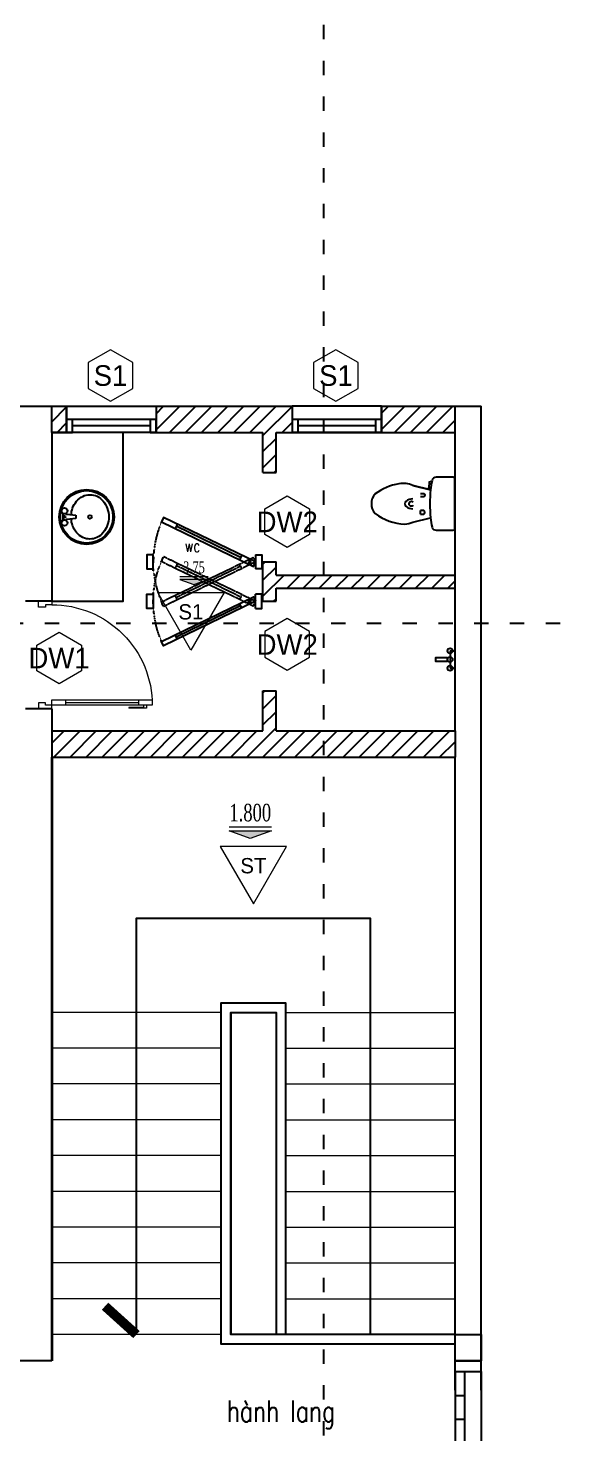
# Model space of a CAD drawing. Header units: inches. Extents: x 7154 to 95401, y -113037 to 84761.
# Drawn here: x 62370 to 66894, y -16677 to -4904 of the extents above; entities that cross this region are included whole.
import ezdxf
from ezdxf.enums import TextEntityAlignment as Align

# ---------------------------------------------------------------- set-up
doc = ezdxf.new("R2010")
doc.units = ezdxf.units.IN
doc.header["$MEASUREMENT"] = 0
doc.linetypes.add('ACAD_ISO03W100', pattern=[30, 12, -18])
doc.linetypes.add('HIDDEN', pattern=[0.375, 0.25, -0.125])
for name, color, linetype in [('1', 1, 'Continuous'), ('CUA', 3, 'Continuous'), ('HATCH', 8, 'Continuous'), ('NOITHAT', 8, 'Continuous'), ('TEXT', 2, 'Continuous'), ('THAY', 9, 'Continuous'), ('tuong', 4, 'Continuous')]:
    doc.layers.add(name, color=color, linetype=linetype)
for name, color, linetype, lineweight in [('N-CUA', 254, 'Continuous', 18), ('NETMANH', 43, 'Continuous', 15), ('NETTHAY', 144, 'Continuous', 15), ('NEW', 2, 'Continuous', 35), ('ZONES', 7, 'Continuous', 18)]:
    doc.layers.add(name, color=color, linetype=linetype, lineweight=lineweight)
doc.styles.add('AVANTH', font='VnAvantH.TTF')
doc.styles.add('VNS', font='vntimeh.shx', dxfattribs={"width": 0.7})
doc.styles.add('VNSIMLI', font='vnsimli.shx', dxfattribs={"width": 0.75})

# ---------------------------------------------------------------- blocks, each defined once
blk = doc.blocks.new('15410stpd02')
for p, q in [((-191, -209), (-189, -197)), ((-131, -217), (-191, -209)), ((-189, -197), (-166, -200)), ((-185, -197), (-184, -194)), ((-171, -199), (-170, -196)), ((-168, -212), (-166, -200)), ((-156, -352), (-119, -204)), ((-129, -203), (-131, -217)), ((-130, -205), (-131, -217)), ((152, -352), (115, -204)), ((55, -290), (85, -290))]:
    blk.add_line(p, q)
blk.add_lwpolyline([(115, -204, 0.023182), (194, -191, 0.332452), (220, -158), (220, -14), (216, -3), (206, 1), (-209, 1, 0.414214), (-224, -14), (-224, -158, 0.332452), (-197, -191, 0.023182), (-119, -204), (-156, -352, 0.164454), (-168, -469, 0.125963), (-84, -669, 0.225274), (-2, -699, 0.221948), (79, -669, 0.155371), (168, -420, 0.098638), (152, -352)], format="xyb", close=True)
for points in [[(-119, -204, 0.049618), (115, -204, -0.049618)], [(-88, -287), (-88, -261, -0.683549), (-59, -261), (-59, -287)], [(-43, -353, 0.174873), (-22, -411, 0.411833), (19, -411, 0.174873), (40, -353, -182.051983)], [(85, -287), (85, -261, 0.683549), (55, -261), (55, -287)]]:
    blk.add_lwpolyline(points, format="xyb")
at = {"extrusion": (0, 0, -1)}
for centre, major_axis, start_param, end_param in [((-177, -197), (11.8, -11.8), 0.331373, 1.527713), ((-2, -363), (-14.9, -14.9), 3.156371, 7.839204)]:
    blk.add_ellipse(centre, major_axis=major_axis, ratio=1, start_param=start_param, end_param=end_param, dxfattribs=at)
blk = doc.blocks.new('cuawc')
at = {"layer": 'CUA', "linetype": 'ByBlock'}
for p, q in [((167, 34), (671, 279)), ((662, 297), (679, 261)), ((158, 52), (175, 16))]:
    blk.add_line(p, q, dxfattribs=at)
at = {"layer": 'CUA', "linetype": 'Continuous'}
blk.add_line((50, 55), (50, -55), dxfattribs=at)
at = {"layer": 'CUA', "linetype": 'HIDDEN', "ltscale": 0.2}
for p, q in [((67, 36), (50, 0)), ((50, 0), (770, -349)), ((787, -313), (67, 36)), ((158, -52), (175, -16)), ((167, -34), (671, -279)), ((662, -297), (679, -261)), ((770, -349), (787, -313))]:
    blk.add_line(p, q, dxfattribs=at)
at = {"layer": 'CUA', "linetype": 'ByBlock'}
blk.add_lwpolyline([(50, 0), (770, 349), (787, 313), (67, -36)], close=True, dxfattribs=at)
at = {"layer": 'CUA', "linetype": 'Continuous'}
blk.add_lwpolyline([(50, 55), (0, 55), (0, -55), (50, -55)], dxfattribs=at)
blk.add_lwpolyline([(850, -70), (850, 55), (900, 55), (900, -55), (850, -55)], close=True, dxfattribs=at)
at = {"layer": 'CUA', "linetype": 'HIDDEN', "ltscale": 0.2, "extrusion": (0, 0, -1)}
blk.add_ellipse((50, 0), major_axis=(139, 788), ratio=1, start_param=0.944511, end_param=1.847198, dxfattribs=at)
at = {"layer": 'tuong', "linetype": 'Continuous'}
for p, q in [((0, 55), (0, -55)), ((900, 55), (900, -55))]:
    blk.add_line(p, q, dxfattribs=at)
blk.add_circle((96, 0), 8.75, dxfattribs=at)
blk = doc.blocks.new('A$C493B10EF')
at = {"layer": 'NOITHAT'}
for p, q in [((42, 155), (71, 105)), ((66, 169), (68, 167)), ((74, 165), (144, 197)), ((94, 121), (96, 119)), ((158, 172), (96, 128)), ((144, 197), (158, 172))]:
    blk.add_line(p, q, dxfattribs=at)
blk.add_lwpolyline([(109, 180, -0.064435), (91, 234, -0.091719), (91, 302, -0.103599), (116, 363, -0.113912), (161, 405, -0.113912), (219, 423, -0.103599), (285, 414, -0.091719), (344, 379, -0.084785), (391, 323, -0.084785), (416, 254, -0.091719), (416, 186, -0.103599), (391, 124, -0.113912), (347, 83, -0.113912), (289, 65, -0.103599), (223, 74, -0.091719), (164, 108, -0.064435), (126, 150, -0.084785)], format="xyb", dxfattribs=at)
for centre, radius in [((230, 230), 230), ((230, 230), 220), ((254, 244), 15), ((44, 180), 25), ((69, 137), 8), ((94, 94), 25)]:
    blk.add_circle(centre, radius, dxfattribs=at)
for centre, start, end in [((72, 169), 210, 294.6091), ((98, 124), 125.3909, 210)]:
    blk.add_arc(centre, 5, start, end, dxfattribs=at)
blk = doc.blocks.new('D-W')
blk.add_lwpolyline([(0, 0), (-260, -150), (-260, -450), (0, -600), (260, -450), (260, -150)], close=True)
at = {"layer": 'ZONES', "style": 'AVANTH'}
blk.add_attdef('DS', text='', height=240, dxfattribs=at).set_placement((0, -300), align=Align.MIDDLE)
blk = doc.blocks.new('CAODO')
blk.add_hatch(color=256).paths.add_polyline_path([(0, 0), (-225, 80), (225, 80)])
blk.add_line((-225, 124), (225, 124))
blk.add_lwpolyline([(0, 0), (-225, 80), (225, 80), (0, 0)])
at = {"layer": 'ZONES', "style": 'VNS', "width": 0.7}
blk.add_attdef('CAODO', text='', height=187, dxfattribs=at).set_placement((0, 274), align=Align.MIDDLE)
blk = doc.blocks.new('MAT')
blk.add_lwpolyline([(-11, 95), (508, 995), (-531, 995)], close=True)
at = {"layer": 'ZONES', "style": 'AVANTH'}
blk.add_attdef('DS', text='', height=240, dxfattribs=at).set_placement((-11, 695), align=Align.MIDDLE)
blk = doc.blocks.new('c900')
blk.add_line((51, 224), (51, 839))
for points in [[(29, 839), (74, 839), (74, 953), (29, 953), (29, 839)], [(29, 903), (4, 903), (4, 755)], [(29, 878), (9, 878), (9, 755), (4, 755)], [(29, 854), (29, 209)], [(74, 224), (74, 869)], [(74, 224), (29, 224), (29, 110), (74, 110), (74, 224)]]:
    blk.add_lwpolyline(points)
for points in [[(0, 0), (0, 110), (29, 110), (29, 57), (50, 57), (50, 0)], [(900, 0), (900, 110), (871, 110), (871, 57), (850, 57), (850, 0)]]:
    blk.add_lwpolyline(points, close=True)
at = {"layer": 'NETMANH'}
blk.add_arc((33, 114), 838, 359.6929, 90.3071, dxfattribs=at)

msp = doc.modelspace()

# ---------------------------------------------------------------- hatches: boundary and pattern name
at = {"layer": 'HATCH'}
h = msp.add_hatch(dxfattribs=at)
h.set_pattern_fill('ANSI31', color=256, scale=30, style=0)
h.set_pattern_definition([(45, (58968.09, -11129.35), (-67.3519, 67.3519), [])])
h.paths.add_polyline_path([(61238.1, -9413.3), (61128.1, -9413.3), (61128.1, -10903.3), (58968.1, -10903.3), (58968.1, -11013.3), (61238.1, -11013.3)])
h.paths.add_polyline_path([(61238.1, -8293.3), (61128.1, -8293.3), (61128.1, -8513.3), (61238.1, -8513.3)])
h.paths.add_polyline_path([(62693.1, -8183.3), (62568.1, -8183.3), (62568.1, -8293.3), (62693.1, -8293.3)])
h.paths.add_polyline_path([(62693.1, -8073.3), (62568.1, -8073.3), (62568.1, -8183.3), (62693.1, -8183.3)])
h.paths.add_polyline_path([(65948.1, -10793.3), (64448.1, -10793.3), (64448.1, -10458.3), (64338.1, -10458.3), (64338.1, -10793.3), (62568.1, -10793.3), (62568.1, -11013.3), (65948.1, -11013.3)])
h.paths.add_polyline_path([(65948.1, -9488.3), (64448.1, -9488.3), (64448.1, -9378.3), (64338.1, -9378.3), (64338.1, -9708.3), (64448.1, -9708.3), (64448.1, -9598.3), (65948.1, -9598.3)])
h.paths.add_polyline_path([(64448.1, -8293.3), (64582.6, -8293.3), (64582.6, -8183.3), (63443.1, -8183.3), (63443.1, -8293.3), (64338.1, -8293.3), (64338.1, -8628.3), (64448.1, -8628.3)])
h.paths.add_polyline_path([(64582.6, -8073.3), (63443.1, -8073.3), (63443.1, -8183.3), (64582.6, -8183.3)])
h.paths.add_polyline_path([(65948.1, -8073.3), (65332.6, -8073.3), (65332.6, -8183.3), (65948.1, -8183.3)])
h.paths.add_polyline_path([(65948.1, -8183.3), (65332.6, -8183.3), (65332.6, -8293.3), (65948.1, -8293.3)])
h.paths.add_polyline_path([(60505, -11129.4), (60505, -10787.2), (60775, -10787.2), (60775, -11129.4)], flags=9)

# ---------------------------------------------------------------- linework, layer by layer
at = {"layer": '1', "linetype": 'ACAD_ISO03W100', "ltscale": 10}
msp.add_line((64847.3, -22998.2), (64847.3, -3204.6), dxfattribs=at)
msp.add_lwpolyline([(32862.1, -14650.5), (61609, -14650.5), (61609, -9890.9), (69582.8, -9890.9)], dxfattribs=at)
at = {"layer": 'NETTHAY', "ltscale": 400}
for p, q in [((63988.1, -13153.3), (62568.1, -13153.3)), ((64528.1, -13153.3), (65948.1, -13153.3)), ((63988.1, -13453.3), (62568.1, -13453.3)), ((64528.1, -13453.3), (65948.1, -13453.3)), ((63988.1, -13753.3), (62568.1, -13753.3)), ((64528.1, -13753.3), (65948.1, -13753.3)), ((63988.1, -14053.3), (62568.1, -14053.3)), ((64528.1, -14053.3), (65948.1, -14053.3)), ((63988.1, -14353.3), (62568.1, -14353.3)), ((64528.1, -14353.3), (65948.1, -14353.3)), ((63988.1, -14653.3), (62568.1, -14653.3)), ((64528.1, -14653.3), (65948.1, -14653.3)), ((63988.1, -14953.3), (62568.1, -14953.3)), ((64528.1, -14953.3), (65948.1, -14953.3)), ((63988.1, -15253.3), (62568.1, -15253.3)), ((64528.1, -15253.3), (65948.1, -15253.3)), ((63988.1, -15553.3), (62568.1, -15553.3)), ((64528.1, -15553.3), (65948.1, -15553.3)), ((63988.1, -15853.3), (62568.1, -15853.3))]:
    msp.add_line(p, q, dxfattribs=at)
at = {"layer": 'NEW'}
msp.add_line((62568.1, -11013.3), (62568.1, -16073.3), dxfattribs=at)
at = {"layer": 'NOITHAT'}
for p, q in [((65907, -10122.8), (65948.1, -10122.8)), ((65907, -10122.8), (65907, -10268.7)), ((65907, -10268.7), (65948.1, -10268.7))]:
    msp.add_line(p, q, dxfattribs=at)
for points in [[(62568.1, -9708.3), (63168.1, -9708.3), (63168.1, -8293.3), (62568.1, -8293.3)], [(65885.5, -10182.6), (65784.5, -10182.6), (65784.5, -10209.4), (65885.5, -10209.4)]]:
    msp.add_lwpolyline(points, close=True, dxfattribs=at)
at = {"layer": 'NOITHAT', "linetype": 'Continuous', "ltscale": 3}
for points in [[(65948.1, -15933.3), (65948.1, -15933.3), (63988.1, -15933.3), (63988.1, -13073.3), (64528.1, -13073.3), (64528.1, -15853.3)], [(65948.1, -15853.3), (64068.1, -15853.3), (64068.1, -13153.3), (64448.1, -13153.3), (64448.1, -15853.3)]]:
    msp.add_lwpolyline(points, dxfattribs=at)
at = {"layer": 'NOITHAT'}
for centre in [(65907, -10122.8), (65907, -10195.8), (65907, -10268.7)]:
    msp.add_circle(centre, 21.5, dxfattribs=at)
at = {"layer": 'THAY'}
for p, q in [((63443.1, -8183.3), (62693.1, -8183.3)), ((63393.1, -8238.3), (62743.1, -8238.3)), ((63393.1, -8183.3), (63393.1, -8293.3)), ((65332.6, -8183.3), (64582.6, -8183.3)), ((65282.6, -8238.3), (64632.6, -8238.3)), ((65282.6, -8183.3), (65282.6, -8293.3)), ((63443.1, -8293.3), (62693.1, -8293.3)), ((65332.6, -8293.3), (64582.6, -8293.3))]:
    msp.add_line(p, q, dxfattribs=at)
at = {"layer": 'THAY', "ltscale": 400}
for p, q in [((64068.1, -13153.3), (64068.1, -15853.3)), ((66168.1, -16163.3), (66168.1, -17763.3)), ((65948.1, -16363.3), (66028.1, -16363.3)), ((65948.1, -16563.3), (66028.1, -16563.3))]:
    msp.add_line(p, q, dxfattribs=at)
for points in [[(62693.1, -8073.3), (63443.1, -8073.3), (63443.1, -8293.3), (62693.1, -8293.3)], [(65332.6, -8073.3), (64582.6, -8073.3), (64582.6, -8293.3), (65332.6, -8293.3)]]:
    msp.add_lwpolyline(points, close=True, dxfattribs=at)
msp.add_lwpolyline([(63278.1, -15853.3), (63278.1, -12363.3), (65238.1, -12363.3), (65238.1, -15853.3)], dxfattribs=at)
at = {"layer": 'tuong', "ltscale": 400}
for p, q in [((62223.1, -8073.3), (62693.1, -8073.3)), ((62693.1, -8073.3), (62693.1, -8293.3)), ((63443.1, -8073.3), (64582.6, -8073.3)), ((63443.1, -8073.3), (63443.1, -8293.3)), ((64582.6, -8073.3), (64582.6, -8293.3)), ((65332.6, -8073.3), (66168.1, -8073.3)), ((65332.6, -8073.3), (65332.6, -8293.3)), ((65948.1, -10793.3), (65948.1, -8073.3)), ((66168.1, -16318.3), (66168.1, -8073.3)), ((62568.1, -8293.3), (62693.1, -8293.3)), ((62568.1, -8293.3), (62568.1, -9293.3)), ((63443.1, -8293.3), (64338.1, -8293.3)), ((64338.1, -8628.3), (64338.1, -8293.3)), ((64448.1, -8293.3), (64582.6, -8293.3)), ((64448.1, -8628.3), (64448.1, -8293.3)), ((65332.6, -8293.3), (65948.1, -8293.3)), ((65948.1, -9488.3), (65948.1, -8293.3)), ((62568.1, -9403.3), (62568.1, -9708.3)), ((64338.1, -9708.3), (64338.1, -9378.3)), ((64448.1, -9488.3), (64448.1, -9378.3)), ((64448.1, -9488.3), (65948.1, -9488.3)), ((64448.1, -9708.3), (64448.1, -9598.3)), ((64448.1, -9598.3), (65948.1, -9598.3)), ((62568.1, -9708.3), (62348.1, -9708.3)), ((62568.1, -9708.3), (62458.1, -9708.3)), ((64338.1, -10793.3), (64338.1, -10458.3)), ((64338.1, -10458.3), (64448.1, -10458.3)), ((64448.1, -10793.3), (64448.1, -10458.3)), ((62568.1, -10608.3), (62348.1, -10608.3)), ((62568.1, -10608.3), (62458.1, -10608.3)), ((62568.1, -10608.3), (62568.1, -10793.3)), ((62568.1, -10793.3), (64338.1, -10793.3)), ((64448.1, -10793.3), (65948.1, -10793.3)), ((62568.1, -11013.3), (65948.1, -11013.3)), ((65948.1, -16318.3), (65948.1, -11013.3)), ((62568.1, -16073.3), (62128.1, -16073.3)), ((65948.1, -16073.3), (66168.1, -16073.3)), ((65948.1, -16163.3), (65948.1, -17763.3)), ((66028.1, -16163.3), (66028.1, -17763.3))]:
    msp.add_line(p, q, dxfattribs=at)
at = {"layer": 'tuong'}
for p, q in [((62568.1, -8293.3), (62568.1, -8073.3)), ((65948.1, -8293.3), (65948.1, -8073.3)), ((64338.1, -8628.3), (64448.1, -8628.3)), ((64338.1, -9378.3), (64448.1, -9378.3)), ((64338.1, -9708.3), (64448.1, -9708.3)), ((62568.1, -10793.3), (62568.1, -11013.3)), ((65948.1, -10793.3), (65948.1, -11013.3)), ((65948.1, -16163.3), (66168.1, -16163.3))]:
    msp.add_line(p, q, dxfattribs=at)
for points in [[(62743.1, -8183.3), (62693.1, -8183.3), (62693.1, -8293.3), (62743.1, -8293.3)], [(63443.1, -8183.3), (63393.1, -8183.3), (63393.1, -8293.3), (63443.1, -8293.3)], [(64632.6, -8183.3), (64582.6, -8183.3), (64582.6, -8293.3), (64632.6, -8293.3)], [(65332.6, -8183.3), (65282.6, -8183.3), (65282.6, -8293.3), (65332.6, -8293.3)]]:
    msp.add_lwpolyline(points, close=True, dxfattribs=at)
at = {"layer": 'tuong', "ltscale": 400}
msp.add_lwpolyline([(65948.1, -15853.3), (66168.1, -15853.3), (66168.1, -16073.3), (65948.1, -16073.3)], close=True, dxfattribs=at)
at = {"layer": 'ZONES', "const_width": 80}
msp.add_lwpolyline([(63278.1, -15853.3), (63014.9, -15615.6)], dxfattribs=at)

# ---------------------------------------------------------------- block references
at = {"layer": 'N-CUA', "xscale": -1.071428571362048, "yscale": 1.071428571362048, "zscale": 1.071428571425833}
msp.add_blockref('cuawc', (64330.2, -9378.3), dxfattribs=at)
at = {"layer": 'N-CUA', "xscale": 1.071428571362048, "yscale": 1.071428571362048, "zscale": 1.071428571425833, "rotation": 180}
msp.add_blockref('cuawc', (64330.2, -9708.3), dxfattribs=at)
at = {"layer": 'N-CUA', "xscale": -1, "rotation": 270}
msp.add_blockref('c900', (62458.1, -10608.3), dxfattribs=at)
at = {"layer": 'NOITHAT', "rotation": 330.0000000016051}
msp.add_blockref('A$C493B10EF', (62546.6, -9085), dxfattribs=at)
at = {"layer": 'NOITHAT', "linetype": 'Continuous', "ltscale": 3, "rotation": 270}
msp.add_blockref('15410stpd02', (65947, -8892.6), dxfattribs=at)
at = {"layer": 'ZONES'}
for name, p, xscale, yscale, zscale, values in [('D-W', (63060.8, -7599.9), 0.7199999999720603, 0.7199999999720603, 0.7199999999999999, {'DS': 's1'}), ('D-W', (64950.3, -7599.9), 0.7199999999720603, 0.7199999999720603, 0.7199999999999999, {'DS': 's1'}), ('D-W', (64542, -9852.8), 0.7199999999720603, 0.7199999999720603, 0.7199999999999999, {'DS': 'dw2'}), ('CAODO', (64232.1, -11694.9), 0.7875000000931323, 0.7875000000931323, 0.7874999999999659, {'CAODO': '1.800'}), ('MAT', (64264.2, -12295.3), 0.534599999897182, 0.534599999897182, 0.5345999999901214, {'DS': 'st'})]:
    msp.add_blockref(name, p, dxfattribs=dict(at, xscale=xscale, yscale=yscale, zscale=zscale)).add_auto_attribs(values)
ref = msp.add_blockref('D-W', (64542, -9257.1), dxfattribs=dict(at, xscale=-0.7199999999720603, yscale=0.7199999999720603, zscale=0.7199999999999999, rotation=180))
ref.add_attrib('DS', 'dw2', dxfattribs={"height": 172.8, "style": 'AVANTH'}).set_placement((64542, -9041.1), align=Align.MIDDLE)
ref = msp.add_blockref('CAODO', (63760.4, -9567.2), dxfattribs=dict(at, xscale=-0.5249999999068677, yscale=0.5249999999068677, zscale=0.5249999999999773))
ref.add_attrib('CAODO', '3.75', dxfattribs={"height": 98.28, "style": 'VNS', "width": 0.7}).set_placement((63760.4, -9423.6), align=Align.MIDDLE)
ref = msp.add_blockref('MAT', (63728.3, -10167.6), dxfattribs=dict(at, xscale=-0.534599999897182, yscale=0.534599999897182, zscale=0.5345999999901214))
ref.add_attrib('DS', 's1', dxfattribs={"height": 128.3, "style": 'AVANTH'}).set_placement((63734.4, -9796.3), align=Align.MIDDLE)
ref = msp.add_blockref('D-W', (62629.4, -10400.1), dxfattribs=dict(at, xscale=-0.7199999999720603, yscale=0.7199999999720603, zscale=0.7199999999999999, rotation=180))
ref.add_attrib('DS', 'dw1', dxfattribs={"height": 172.8, "style": 'AVANTH'}).set_placement((62629.4, -10184.1), align=Align.MIDDLE)

# ---------------------------------------------------------------- texts
at = {"layer": 'TEXT', "color": 7, "style": 'VNSIMLI', "width": 0.75}
msp.add_text('wc', height=101.25, dxfattribs=at).set_placement((63683.3, -9294.3))
msp.add_text('hµnh lang ', height=180, dxfattribs=at).set_placement((65035.5, -16494.5), align=Align.MIDDLE_RIGHT)

doc.saveas('drawing.dxf')
